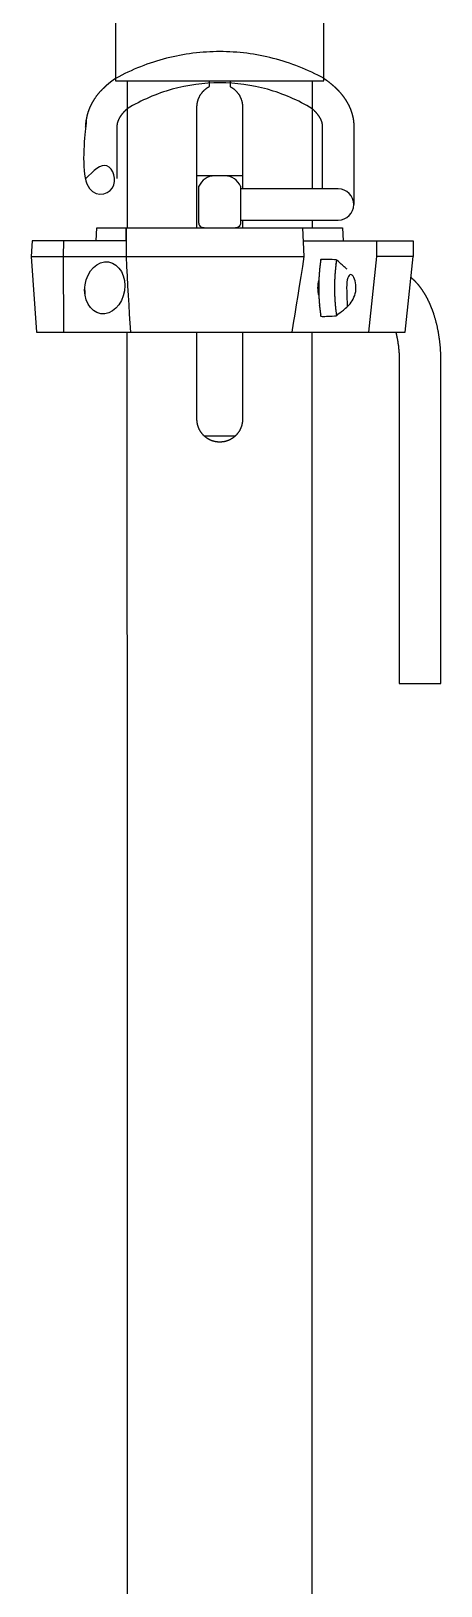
# Model space of a CAD drawing. Header units: millimetres. Extents: x 1924 to 471109, y -30014 to 109986.
# Drawn here: x 421772 to 421930, y 29978 to 30575 of the extents above; entities that cross this region are included whole.
import ezdxf

# ---------------------------------------------------------------- set-up
doc = ezdxf.new("R2010")
doc.units = ezdxf.units.MM
doc.header["$LTSCALE"] = 100
doc.linetypes.add('104', pattern=[4, 2, -2])
doc.layers.add('PERI_HIDDEN', color=30, linetype='104', plot=False)

msp = doc.modelspace()

# ---------------------------------------------------------------- linework, layer by layer
at = {"color": 0, "linetype": 'ByBlock'}
for p, q in [((421809.37, 30555.612), (421809.37, 30499.112)), ((421880.46, 30555.612), (421880.46, 30514.112)), ((421853.665, 30519.112), (421836.165, 30519.112)), ((421853.665, 30502.112), (421853.665, 30499.112)), ((421880.46, 30502.112), (421880.46, 30499.112)), ((421905.185, 30494.112), (421905.185, 30488.112)), ((421850.772, 30419.112), (421839.057, 30419.112))]:
    msp.add_line(p, q, dxfattribs=at)
msp.add_lwpolyline([(421884.915, 30555.612), (421884.915, 30582.612), (421804.915, 30582.612), (421804.915, 30555.612)], close=True, dxfattribs=at)
for points in [[(421836.165, 30499.112), (421836.165, 30545.612), (421836.166, 30545.757), (421836.17, 30545.902), (421836.176, 30546.049), (421836.185, 30546.196), (421836.197, 30546.343), (421836.21, 30546.491), (421836.227, 30546.639), (421836.246, 30546.788), (421836.268, 30546.936), (421836.292, 30547.085), (421836.319, 30547.233), (421836.348, 30547.382), (421836.38, 30547.53), (421836.414, 30547.678), (421836.451, 30547.825), (421836.491, 30547.972), (421836.533, 30548.119), (421836.578, 30548.265), (421836.625, 30548.41), (421836.675, 30548.555), (421836.727, 30548.698), (421836.782, 30548.841), (421836.84, 30548.982), (421836.9, 30549.123), (421836.963, 30549.262), (421837.028, 30549.4), (421837.096, 30549.537), (421837.166, 30549.673), (421837.238, 30549.807), (421837.312, 30549.94), (421837.388, 30550.071), (421837.467, 30550.2), (421837.548, 30550.328), (421837.63, 30550.455), (421837.715, 30550.579), (421837.801, 30550.702), (421837.889, 30550.823), (421837.979, 30550.943), (421838.07, 30551.06), (421838.163, 30551.175), (421838.257, 30551.288), (421838.353, 30551.399), (421838.451, 30551.508), (421838.549, 30551.615), (421838.649, 30551.72), (421838.751, 30551.822), (421838.854, 30551.922), (421838.959, 30552.022), (421839.067, 30552.12), (421839.177, 30552.217), (421839.289, 30552.312), (421839.403, 30552.406), (421839.519, 30552.499), (421839.637, 30552.59), (421839.757, 30552.679), (421839.879, 30552.766), (421840.003, 30552.852), (421840.128, 30552.935), (421840.255, 30553.017), (421840.384, 30553.097), (421840.514, 30553.174), (421840.646, 30553.25), (421840.78, 30553.323), (421840.915, 30553.394), (421840.915, 30555.612)], [(421848.915, 30555.612), (421848.915, 30553.394), (421849.05, 30553.323), (421849.183, 30553.25), (421849.315, 30553.174), (421849.446, 30553.097), (421849.574, 30553.017), (421849.701, 30552.935), (421849.827, 30552.852), (421849.951, 30552.766), (421850.072, 30552.679), (421850.192, 30552.59), (421850.31, 30552.499), (421850.427, 30552.406), (421850.541, 30552.312), (421850.653, 30552.217), (421850.762, 30552.12), (421850.87, 30552.022), (421850.976, 30551.922), (421851.079, 30551.822), (421851.18, 30551.72), (421851.28, 30551.615), (421851.379, 30551.508), (421851.476, 30551.399), (421851.572, 30551.288), (421851.667, 30551.175), (421851.76, 30551.06), (421851.851, 30550.943), (421851.941, 30550.823), (421852.029, 30550.702), (421852.115, 30550.579), (421852.199, 30550.455), (421852.282, 30550.328), (421852.362, 30550.2), (421852.441, 30550.071), (421852.518, 30549.94), (421852.592, 30549.807), (421852.664, 30549.673), (421852.734, 30549.537), (421852.801, 30549.4), (421852.867, 30549.262), (421852.929, 30549.123), (421852.989, 30548.982), (421853.047, 30548.841), (421853.102, 30548.698), (421853.155, 30548.555), (421853.204, 30548.41), (421853.252, 30548.265), (421853.296, 30548.119), (421853.339, 30547.972), (421853.378, 30547.825), (421853.415, 30547.678), (421853.45, 30547.53), (421853.481, 30547.382), (421853.511, 30547.233), (421853.538, 30547.085), (421853.562, 30546.936), (421853.583, 30546.788), (421853.602, 30546.639), (421853.619, 30546.491), (421853.633, 30546.343), (421853.644, 30546.196), (421853.653, 30546.049), (421853.66, 30545.902), (421853.663, 30545.757), (421853.665, 30545.612), (421853.665, 30514.112)], [(421884.994, 30556.517), (421884.994, 30556.517), (421885.072, 30556.464), (421885.151, 30556.41), (421885.229, 30556.356), (421885.307, 30556.302), (421885.385, 30556.247), (421885.462, 30556.193), (421885.54, 30556.138), (421885.617, 30556.083), (421885.694, 30556.028), (421885.771, 30555.973), (421885.847, 30555.918), (421885.923, 30555.863), (421886, 30555.807), (421886.076, 30555.752), (421886.151, 30555.696), (421886.227, 30555.64), (421886.302, 30555.584), (421886.377, 30555.528), (421886.452, 30555.472), (421886.527, 30555.415), (421886.601, 30555.359), (421886.675, 30555.302), (421886.749, 30555.245), (421886.823, 30555.188), (421886.897, 30555.131), (421886.97, 30555.073), (421887.043, 30555.016), (421887.116, 30554.958), (421887.189, 30554.901), (421887.261, 30554.843), (421887.334, 30554.785), (421887.406, 30554.726), (421887.478, 30554.668), (421887.549, 30554.61), (421887.621, 30554.551), (421887.692, 30554.492), (421887.763, 30554.433), (421887.833, 30554.374), (421887.904, 30554.315), (421887.974, 30554.256), (421888.044, 30554.196), (421888.114, 30554.137), (421888.184, 30554.077), (421888.253, 30554.017), (421888.322, 30553.957), (421888.391, 30553.896), (421888.46, 30553.836), (421888.528, 30553.776), (421888.597, 30553.715), (421888.665, 30553.654), (421888.732, 30553.593), (421888.8, 30553.532), (421888.867, 30553.471), (421888.934, 30553.409), (421889.001, 30553.347), (421889.068, 30553.286), (421889.134, 30553.224), (421889.201, 30553.162), (421889.267, 30553.1), (421889.332, 30553.037), (421889.398, 30552.975), (421889.463, 30552.912), (421889.528, 30552.849), (421889.593, 30552.786), (421889.658, 30552.723), (421889.722, 30552.66), (421889.786, 30552.596), (421889.85, 30552.533), (421889.914, 30552.469), (421889.977, 30552.405), (421890.04, 30552.341), (421890.103, 30552.277), (421890.166, 30552.212), (421890.228, 30552.148), (421890.29, 30552.083), (421890.352, 30552.018), (421890.414, 30551.953), (421890.475, 30551.888), (421890.536, 30551.823), (421890.597, 30551.757), (421890.658, 30551.692), (421890.718, 30551.626), (421890.778, 30551.56), (421890.838, 30551.494), (421890.898, 30551.428), (421890.957, 30551.362), (421891.016, 30551.295), (421891.075, 30551.228), (421891.133, 30551.162), (421891.192, 30551.095), (421891.25, 30551.027), (421891.308, 30550.96), (421891.365, 30550.893), (421891.422, 30550.825), (421891.479, 30550.757), (421891.536, 30550.689), (421891.593, 30550.621), (421891.649, 30550.553), (421891.705, 30550.485), (421891.76, 30550.416), (421891.816, 30550.348), (421891.871, 30550.279), (421891.926, 30550.21), (421891.98, 30550.141), (421892.034, 30550.071), (421892.088, 30550.002), (421892.142, 30549.932), (421892.196, 30549.863), (421892.249, 30549.793), (421892.302, 30549.723), (421892.354, 30549.652), (421892.406, 30549.582), (421892.459, 30549.511), (421892.51, 30549.441), (421892.562, 30549.37), (421892.613, 30549.299), (421892.664, 30549.228), (421892.714, 30549.156), (421892.765, 30549.085), (421892.815, 30549.013), (421892.864, 30548.941), (421892.914, 30548.87), (421892.963, 30548.797), (421893.012, 30548.725), (421893.06, 30548.653), (421893.109, 30548.58), (421893.157, 30548.508), (421893.204, 30548.435), (421893.252, 30548.362), (421893.299, 30548.288), (421893.345, 30548.215), (421893.392, 30548.142), (421893.438, 30548.068), (421893.484, 30547.994), (421893.529, 30547.92), (421893.575, 30547.846), (421893.62, 30547.772), (421893.664, 30547.697), (421893.708, 30547.623), (421893.752, 30547.548), (421893.796, 30547.473), (421893.84, 30547.398), (421893.883, 30547.323), (421893.925, 30547.248), (421893.968, 30547.172), (421894.01, 30547.096), (421894.052, 30547.02), (421894.093, 30546.944), (421894.134, 30546.868), (421894.175, 30546.792), (421894.216, 30546.716), (421894.256, 30546.639), (421894.296, 30546.562), (421894.335, 30546.485), (421894.375, 30546.408), (421894.414, 30546.331), (421894.452, 30546.253), (421894.491, 30546.176), (421894.528, 30546.098), (421894.566, 30546.02), (421894.603, 30545.942), (421894.64, 30545.864), (421894.677, 30545.786), (421894.713, 30545.707), (421894.749, 30545.628), (421894.784, 30545.55), (421894.819, 30545.471), (421894.854, 30545.392), (421894.889, 30545.312), (421894.923, 30545.233), (421894.956, 30545.153), (421894.99, 30545.074), (421895.023, 30544.994), (421895.055, 30544.914), (421895.088, 30544.834), (421895.12, 30544.753), (421895.151, 30544.673), (421895.182, 30544.592), (421895.213, 30544.512), (421895.244, 30544.431), (421895.274, 30544.35), (421895.303, 30544.269), (421895.333, 30544.188), (421895.362, 30544.106), (421895.39, 30544.025), (421895.419, 30543.943), (421895.447, 30543.862), (421895.474, 30543.78), (421895.501, 30543.698), (421895.528, 30543.616), (421895.554, 30543.534), (421895.58, 30543.452), (421895.606, 30543.369), (421895.631, 30543.287), (421895.656, 30543.204), (421895.681, 30543.122), (421895.705, 30543.039), (421895.728, 30542.956), (421895.752, 30542.873), (421895.775, 30542.79), (421895.797, 30542.707), (421895.819, 30542.623), (421895.841, 30542.54), (421895.863, 30542.457), (421895.884, 30542.373), (421895.904, 30542.289), (421895.925, 30542.206), (421895.944, 30542.122), (421895.964, 30542.038), (421895.983, 30541.954), (421896.002, 30541.87), (421896.02, 30541.786), (421896.038, 30541.701), (421896.055, 30541.617), (421896.072, 30541.533), (421896.089, 30541.448), (421896.105, 30541.364), (421896.121, 30541.279), (421896.136, 30541.194), (421896.151, 30541.109), (421896.166, 30541.025), (421896.18, 30540.94), (421896.194, 30540.855), (421896.208, 30540.77), (421896.221, 30540.685), (421896.233, 30540.6), (421896.245, 30540.514), (421896.257, 30540.429), (421896.268, 30540.344), (421896.279, 30540.258), (421896.29, 30540.173), (421896.3, 30540.088), (421896.31, 30540.002), (421896.319, 30539.916), (421896.328, 30539.831), (421896.336, 30539.745), (421896.344, 30539.66), (421896.352, 30539.574), (421896.359, 30539.488), (421896.366, 30539.402), (421896.372, 30539.316), (421896.378, 30539.231), (421896.383, 30539.145), (421896.388, 30539.059), (421896.393, 30538.973), (421896.397, 30538.887), (421896.401, 30538.801), (421896.404, 30538.715), (421896.407, 30538.629), (421896.409, 30538.542), (421896.411, 30538.456), (421896.413, 30538.37), (421896.414, 30538.284), (421896.415, 30538.198), (421896.415, 30538.112), (421896.415, 30508.112)], [(421809.37, 30544.891), (421809.299, 30544.829), (421809.23, 30544.768), (421809.161, 30544.706), (421809.093, 30544.644), (421809.025, 30544.583), (421808.958, 30544.521), (421808.892, 30544.46), (421808.827, 30544.398), (421808.762, 30544.337), (421808.698, 30544.276), (421808.635, 30544.214), (421808.572, 30544.153), (421808.51, 30544.092), (421808.449, 30544.031), (421808.388, 30543.97), (421808.328, 30543.909), (421808.269, 30543.848), (421808.21, 30543.787), (421808.153, 30543.726), (421808.096, 30543.666), (421808.039, 30543.605), (421807.984, 30543.545), (421807.929, 30543.485), (421807.874, 30543.425), (421807.821, 30543.365), (421807.768, 30543.305), (421807.716, 30543.246), (421807.664, 30543.186), (421807.614, 30543.127), (421807.563, 30543.067), (421807.514, 30543.008), (421807.465, 30542.949), (421807.417, 30542.89), (421807.37, 30542.832), (421807.323, 30542.773), (421807.277, 30542.714), (421807.232, 30542.656), (421807.187, 30542.598), (421807.143, 30542.54), (421807.099, 30542.482), (421807.057, 30542.425), (421807.014, 30542.367), (421806.973, 30542.31), (421806.932, 30542.252), (421806.892, 30542.195), (421806.852, 30542.139), (421806.813, 30542.082), (421806.775, 30542.025), (421806.737, 30541.969), (421806.7, 30541.913), (421806.663, 30541.857), (421806.628, 30541.801), (421806.592, 30541.745), (421806.558, 30541.69), (421806.524, 30541.634), (421806.49, 30541.579), (421806.457, 30541.524), (421806.425, 30541.469), (421806.393, 30541.415), (421806.362, 30541.36), (421806.331, 30541.306), (421806.302, 30541.252), (421806.272, 30541.198), (421806.243, 30541.145), (421806.215, 30541.091), (421806.187, 30541.038), (421806.16, 30540.985), (421806.134, 30540.932), (421806.108, 30540.88), (421806.082, 30540.827), (421806.057, 30540.775), (421806.033, 30540.723), (421806.009, 30540.671), (421805.986, 30540.62), (421805.963, 30540.568), (421805.941, 30540.517), (421805.919, 30540.466), (421805.898, 30540.416), (421805.878, 30540.365), (421805.858, 30540.315), (421805.838, 30540.265), (421805.819, 30540.215), (421805.8, 30540.166), (421805.782, 30540.116), (421805.765, 30540.067), (421805.748, 30540.019), (421805.731, 30539.97), (421805.715, 30539.922), (421805.7, 30539.873), (421805.684, 30539.826), (421805.67, 30539.778), (421805.656, 30539.73), (421805.642, 30539.683), (421805.628, 30539.636), (421805.615, 30539.589), (421805.603, 30539.542), (421805.591, 30539.496), (421805.579, 30539.449), (421805.568, 30539.403), (421805.557, 30539.357), (421805.547, 30539.311), (421805.537, 30539.265), (421805.528, 30539.22), (421805.518, 30539.174), (421805.51, 30539.129), (421805.501, 30539.084), (421805.493, 30539.039), (421805.486, 30538.994), (421805.479, 30538.949), (421805.472, 30538.904), (421805.466, 30538.859), (421805.46, 30538.815), (421805.454, 30538.77), (421805.449, 30538.726), (421805.444, 30538.682), (421805.44, 30538.638), (421805.436, 30538.594), (421805.432, 30538.55), (421805.426, 30538.462), (421805.421, 30538.374), (421805.417, 30538.286), (421805.415, 30538.199), (421805.415, 30538.112), (421805.415, 30518.112)], [(421884.415, 30514.112), (421884.415, 30538.112), (421884.414, 30538.199), (421884.412, 30538.287), (421884.409, 30538.375), (421884.404, 30538.463), (421884.398, 30538.551), (421884.391, 30538.64), (421884.382, 30538.73), (421884.377, 30538.774), (421884.371, 30538.819), (421884.365, 30538.864), (421884.359, 30538.909), (421884.353, 30538.954), (421884.346, 30539), (421884.338, 30539.045), (421884.331, 30539.091), (421884.322, 30539.136), (421884.314, 30539.182), (421884.305, 30539.228), (421884.295, 30539.274), (421884.286, 30539.32), (421884.275, 30539.366), (421884.265, 30539.413), (421884.254, 30539.459), (421884.242, 30539.506), (421884.23, 30539.553), (421884.218, 30539.6), (421884.205, 30539.647), (421884.191, 30539.694), (421884.178, 30539.742), (421884.163, 30539.789), (421884.149, 30539.837), (421884.133, 30539.885), (421884.118, 30539.933), (421884.102, 30539.981), (421884.085, 30540.03), (421884.068, 30540.078), (421884.05, 30540.127), (421884.032, 30540.176), (421884.014, 30540.225), (421883.995, 30540.274), (421883.975, 30540.324), (421883.955, 30540.373), (421883.934, 30540.423), (421883.913, 30540.473), (421883.892, 30540.523), (421883.869, 30540.574), (421883.847, 30540.625), (421883.824, 30540.675), (421883.8, 30540.726), (421883.776, 30540.778), (421883.751, 30540.829), (421883.725, 30540.881), (421883.699, 30540.933), (421883.673, 30540.985), (421883.646, 30541.037), (421883.618, 30541.09), (421883.59, 30541.143), (421883.561, 30541.196), (421883.532, 30541.249), (421883.502, 30541.302), (421883.472, 30541.356), (421883.441, 30541.41), (421883.409, 30541.464), (421883.377, 30541.519), (421883.344, 30541.574), (421883.311, 30541.629), (421883.276, 30541.684), (421883.242, 30541.739), (421883.207, 30541.795), (421883.171, 30541.851), (421883.134, 30541.907), (421883.097, 30541.963), (421883.059, 30542.02), (421883.02, 30542.077), (421882.981, 30542.134), (421882.942, 30542.191), (421882.901, 30542.248), (421882.86, 30542.305), (421882.818, 30542.363), (421882.776, 30542.421), (421882.733, 30542.479), (421882.689, 30542.537), (421882.645, 30542.595), (421882.6, 30542.653), (421882.554, 30542.712), (421882.508, 30542.77), (421882.461, 30542.829), (421882.413, 30542.888), (421882.365, 30542.947), (421882.316, 30543.007), (421882.266, 30543.066), (421882.216, 30543.126), (421882.165, 30543.185), (421882.113, 30543.245), (421882.061, 30543.305), (421882.008, 30543.365), (421881.954, 30543.425), (421881.9, 30543.485), (421881.845, 30543.545), (421881.789, 30543.606), (421881.733, 30543.666), (421881.676, 30543.727), (421881.618, 30543.787), (421881.559, 30543.848), (421881.5, 30543.909), (421881.44, 30543.97), (421881.38, 30544.031), (421881.319, 30544.092), (421881.257, 30544.153), (421881.194, 30544.214), (421881.131, 30544.276), (421881.067, 30544.337), (421881.002, 30544.398), (421880.937, 30544.46), (421880.871, 30544.521), (421880.804, 30544.583), (421880.737, 30544.644), (421880.669, 30544.706), (421880.6, 30544.768), (421880.53, 30544.829), (421880.46, 30544.891)], [(421808.879, 30499.112), (421808.874, 30498.114), (421808.868, 30497.115), (421808.862, 30496.115), (421808.857, 30495.114), (421808.851, 30494.112), (421772.862, 30494.112), (421772.446, 30488.112), (421877.384, 30488.112)], [(421797.403, 30494.112), (421797.665, 30499.112), (421892.015, 30499.112), (421892.277, 30494.112)], [(421808.992, 30499.112), (421808.98, 30496.922), (421808.968, 30494.728), (421808.956, 30492.528), (421808.944, 30490.322), (421808.933, 30488.112), (421809.135, 30484.299), (421809.337, 30480.542), (421809.541, 30476.838), (421809.745, 30473.188), (421809.95, 30469.591), (421810.155, 30466.046), (421810.361, 30462.553), (421810.569, 30459.112)], [(421872.724, 30459.112), (421873.278, 30462.542), (421873.84, 30466.025), (421874.41, 30469.563), (421874.988, 30473.156), (421875.574, 30476.807), (421876.168, 30480.515), (421876.772, 30484.283), (421877.384, 30488.112), (421876.861, 30499.112)], [(421785.083, 30459.112), (421784.946, 30488.112), (421785.027, 30494.112)], [(421877.099, 30494.112), (421919.185, 30494.112), (421919.185, 30488.112)], [(421772.446, 30488.112), (421774.532, 30459.112), (421916.101, 30459.112), (421919.185, 30488.112), (421905.185, 30488.112), (421902.101, 30459.112)], [(421912.524, 30459.112), (421912.564, 30458.959), (421912.603, 30458.805), (421912.642, 30458.65), (421912.68, 30458.494), (421912.718, 30458.338), (421912.755, 30458.181), (421912.792, 30458.023), (421912.828, 30457.864), (421912.864, 30457.704), (421912.899, 30457.543), (421912.934, 30457.382), (421912.968, 30457.22), (421913.001, 30457.057), (421913.034, 30456.894), (421913.098, 30456.565), (421913.159, 30456.233), (421913.219, 30455.899), (421913.276, 30455.562), (421913.33, 30455.223), (421913.382, 30454.881), (421913.431, 30454.538), (421913.478, 30454.192), (421913.522, 30453.844), (421913.564, 30453.495), (421913.603, 30453.144), (421913.64, 30452.791), (421913.673, 30452.437), (421913.705, 30452.081), (421913.733, 30451.724), (421913.759, 30451.366), (421913.782, 30451.007), (421913.803, 30450.647), (421913.821, 30450.287), (421913.836, 30449.925), (421913.848, 30449.563), (421913.858, 30449.201), (421913.865, 30448.838), (421913.869, 30448.475), (421913.87, 30448.112), (421913.87, 30324.112), (421929.87, 30324.112), (421929.87, 30448.112), (421929.87, 30448.406), (421929.868, 30448.701), (421929.864, 30448.995), (421929.86, 30449.289), (421929.854, 30449.584), (421929.846, 30449.878), (421929.837, 30450.172), (421929.827, 30450.466), (421929.816, 30450.76), (421929.803, 30451.053), (421929.789, 30451.347), (421929.773, 30451.64), (421929.756, 30451.933), (421929.738, 30452.226), (421929.718, 30452.518), (421929.697, 30452.811), (421929.675, 30453.103), (421929.651, 30453.394), (421929.626, 30453.686), (421929.6, 30453.977), (421929.572, 30454.268), (421929.543, 30454.558), (421929.512, 30454.848), (421929.481, 30455.138), (421929.447, 30455.427), (421929.413, 30455.715), (421929.377, 30456.004), (421929.34, 30456.291), (421929.301, 30456.579), (421929.261, 30456.866), (421929.22, 30457.152), (421929.177, 30457.437), (421929.134, 30457.723), (421929.088, 30458.007), (421929.042, 30458.291), (421928.994, 30458.574), (421928.944, 30458.857), (421928.894, 30459.139), (421928.842, 30459.421), (421928.788, 30459.701), (421928.733, 30459.981), (421928.677, 30460.261), (421928.62, 30460.539), (421928.561, 30460.817), (421928.501, 30461.094), (421928.44, 30461.371), (421928.377, 30461.646), (421928.313, 30461.921), (421928.247, 30462.195), (421928.18, 30462.469), (421928.112, 30462.741), (421928.042, 30463.012), (421927.971, 30463.283), (421927.899, 30463.553), (421927.825, 30463.822), (421927.75, 30464.09), (421927.674, 30464.357), (421927.596, 30464.623), (421927.517, 30464.888), (421927.436, 30465.152), (421927.354, 30465.416), (421927.271, 30465.678), (421927.186, 30465.939), (421927.1, 30466.199), (421927.056, 30466.329), (421927.013, 30466.458), (421926.968, 30466.588), (421926.924, 30466.717), (421926.879, 30466.845), (421926.833, 30466.974), (421926.788, 30467.102), (421926.742, 30467.23), (421926.696, 30467.357), (421926.649, 30467.485), (421926.602, 30467.612), (421926.554, 30467.738), (421926.507, 30467.865), (421926.459, 30467.991), (421926.41, 30468.117), (421926.362, 30468.243), (421926.313, 30468.368), (421926.263, 30468.493), (421926.213, 30468.618), (421926.163, 30468.743), (421926.113, 30468.867), (421926.062, 30468.991), (421926.011, 30469.114), (421925.959, 30469.238), (421925.907, 30469.361), (421925.855, 30469.484), (421925.802, 30469.606), (421925.749, 30469.728), (421925.696, 30469.85), (421925.642, 30469.972), (421925.588, 30470.093), (421925.533, 30470.214), (421925.479, 30470.335), (421925.423, 30470.455), (421925.368, 30470.575), (421925.312, 30470.695), (421925.255, 30470.814), (421925.199, 30470.933), (421925.142, 30471.052), (421925.084, 30471.17), (421925.026, 30471.289), (421924.968, 30471.406), (421924.909, 30471.524), (421924.85, 30471.641), (421924.791, 30471.758), (421924.731, 30471.874), (421924.671, 30471.991), (421924.61, 30472.107), (421924.549, 30472.222), (421924.488, 30472.337), (421924.426, 30472.452), (421924.364, 30472.567), (421924.302, 30472.681), (421924.239, 30472.795), (421924.175, 30472.908), (421924.112, 30473.021), (421924.047, 30473.134), (421923.983, 30473.247), (421923.918, 30473.359), (421923.853, 30473.471), (421923.787, 30473.582), (421923.721, 30473.693), (421923.654, 30473.804), (421923.587, 30473.914), (421923.52, 30474.024), (421923.452, 30474.134), (421923.384, 30474.243), (421923.315, 30474.352), (421923.246, 30474.461), (421923.176, 30474.569), (421923.106, 30474.677), (421923.036, 30474.784), (421922.965, 30474.892), (421922.894, 30474.998), (421922.823, 30475.105), (421922.75, 30475.211), (421922.678, 30475.316), (421922.605, 30475.422), (421922.532, 30475.526), (421922.458, 30475.631), (421922.384, 30475.735), (421922.309, 30475.839), (421922.234, 30475.942), (421922.158, 30476.045), (421922.082, 30476.148), (421922.006, 30476.25), (421921.929, 30476.352), (421921.851, 30476.453), (421921.774, 30476.554), (421921.695, 30476.655), (421921.616, 30476.755), (421921.537, 30476.855), (421921.457, 30476.954), (421921.377, 30477.053), (421921.296, 30477.152), (421921.215, 30477.25), (421921.133, 30477.347), (421921.051, 30477.445), (421920.968, 30477.541), (421920.885, 30477.638), (421920.801, 30477.733), (421920.717, 30477.829), (421920.632, 30477.924), (421920.546, 30478.018), (421920.461, 30478.112), (421920.374, 30478.206), (421920.287, 30478.299), (421920.2, 30478.391), (421920.112, 30478.483), (421920.024, 30478.575), (421919.935, 30478.666), (421919.845, 30478.757), (421919.755, 30478.847), (421919.664, 30478.937), (421919.573, 30479.026), (421919.481, 30479.114), (421919.389, 30479.202), (421919.296, 30479.29), (421919.203, 30479.377), (421919.109, 30479.464), (421919.014, 30479.55), (421918.919, 30479.635), (421918.824, 30479.72), (421918.727, 30479.805), (421918.631, 30479.888), (421918.533, 30479.972), (421918.435, 30480.055), (421918.337, 30480.137)], [(421809.415, 28641.112), (421809.415, 30335.362), (421809.37, 30350.362), (421809.37, 30459.112)], [(421853.665, 30459.112), (421853.665, 30425.612), (421853.664, 30425.508), (421853.662, 30425.404), (421853.659, 30425.3), (421853.654, 30425.195), (421853.649, 30425.09), (421853.641, 30424.985), (421853.633, 30424.879), (421853.623, 30424.773), (421853.612, 30424.668), (421853.6, 30424.562), (421853.586, 30424.455), (421853.571, 30424.349), (421853.555, 30424.243), (421853.537, 30424.137), (421853.518, 30424.031), (421853.498, 30423.924), (421853.477, 30423.818), (421853.454, 30423.712), (421853.43, 30423.607), (421853.404, 30423.501), (421853.377, 30423.395), (421853.349, 30423.29), (421853.32, 30423.185), (421853.289, 30423.08), (421853.257, 30422.976), (421853.224, 30422.872), (421853.189, 30422.768), (421853.153, 30422.665), (421853.116, 30422.562), (421853.077, 30422.46), (421853.037, 30422.358), (421852.996, 30422.257), (421852.954, 30422.156), (421852.91, 30422.056), (421852.865, 30421.957), (421852.818, 30421.858), (421852.771, 30421.76), (421852.722, 30421.662), (421852.672, 30421.565), (421852.621, 30421.469), (421852.568, 30421.374), (421852.515, 30421.279), (421852.46, 30421.185), (421852.405, 30421.092), (421852.348, 30420.999), (421852.29, 30420.908), (421852.232, 30420.817), (421852.172, 30420.727), (421852.111, 30420.638), (421852.05, 30420.55), (421851.987, 30420.463), (421851.924, 30420.377), (421851.86, 30420.292), (421851.795, 30420.208), (421851.729, 30420.125), (421851.662, 30420.043), (421851.594, 30419.961), (421851.526, 30419.881), (421851.457, 30419.802), (421851.388, 30419.725), (421851.317, 30419.648), (421851.246, 30419.572), (421851.175, 30419.498), (421851.102, 30419.425), (421851.029, 30419.352), (421850.955, 30419.281), (421850.879, 30419.21), (421850.802, 30419.139), (421850.725, 30419.07), (421850.646, 30419.001), (421850.566, 30418.932), (421850.485, 30418.865), (421850.402, 30418.798), (421850.319, 30418.732), (421850.235, 30418.667), (421850.15, 30418.603), (421850.064, 30418.54), (421849.977, 30418.477), (421849.889, 30418.416), (421849.8, 30418.355), (421849.71, 30418.295), (421849.619, 30418.237), (421849.528, 30418.179), (421849.435, 30418.122), (421849.342, 30418.067), (421849.248, 30418.012), (421849.153, 30417.958), (421849.058, 30417.906), (421848.962, 30417.855), (421848.865, 30417.805), (421848.767, 30417.756), (421848.669, 30417.708), (421848.57, 30417.662), (421848.471, 30417.617), (421848.37, 30417.573), (421848.27, 30417.53), (421848.168, 30417.489), (421848.067, 30417.449), (421847.964, 30417.411), (421847.862, 30417.373), (421847.758, 30417.337), (421847.655, 30417.303), (421847.551, 30417.269), (421847.446, 30417.237), (421847.341, 30417.206), (421847.236, 30417.177), (421847.131, 30417.149), (421847.026, 30417.122), (421846.92, 30417.097), (421846.814, 30417.073), (421846.708, 30417.05), (421846.602, 30417.028), (421846.496, 30417.008), (421846.39, 30416.989), (421846.283, 30416.972), (421846.177, 30416.955), (421846.071, 30416.94), (421845.965, 30416.927), (421845.859, 30416.914), (421845.753, 30416.903), (421845.647, 30416.893), (421845.542, 30416.885), (421845.437, 30416.878), (421845.332, 30416.872), (421845.227, 30416.867), (421845.122, 30416.864), (421845.018, 30416.862), (421844.915, 30416.862), (421844.811, 30416.862), (421844.707, 30416.864), (421844.603, 30416.867), (421844.498, 30416.872), (421844.393, 30416.878), (421844.288, 30416.885), (421844.182, 30416.893), (421844.076, 30416.903), (421843.971, 30416.914), (421843.865, 30416.927), (421843.758, 30416.94), (421843.652, 30416.955), (421843.546, 30416.972), (421843.44, 30416.989), (421843.334, 30417.008), (421843.227, 30417.028), (421843.121, 30417.05), (421843.015, 30417.073), (421842.909, 30417.097), (421842.804, 30417.122), (421842.698, 30417.149), (421842.593, 30417.177), (421842.488, 30417.206), (421842.383, 30417.237), (421842.279, 30417.269), (421842.175, 30417.303), (421842.071, 30417.337), (421841.968, 30417.373), (421841.865, 30417.411), (421841.763, 30417.449), (421841.661, 30417.489), (421841.56, 30417.53), (421841.459, 30417.573), (421841.359, 30417.617), (421841.259, 30417.662), (421841.161, 30417.708), (421841.062, 30417.756), (421840.965, 30417.805), (421840.868, 30417.855), (421840.772, 30417.906), (421840.676, 30417.958), (421840.581, 30418.012), (421840.487, 30418.067), (421840.394, 30418.122), (421840.302, 30418.179), (421840.21, 30418.237), (421840.12, 30418.295), (421840.03, 30418.355), (421839.941, 30418.416), (421839.853, 30418.477), (421839.766, 30418.54), (421839.68, 30418.603), (421839.595, 30418.667), (421839.51, 30418.732), (421839.427, 30418.798), (421839.345, 30418.865), (421839.264, 30418.932), (421839.184, 30419.001), (421839.105, 30419.07), (421839.027, 30419.139), (421838.95, 30419.21), (421838.875, 30419.281), (421838.8, 30419.352), (421838.727, 30419.425), (421838.655, 30419.498), (421838.583, 30419.572), (421838.512, 30419.648), (421838.442, 30419.725), (421838.372, 30419.802), (421838.303, 30419.881), (421838.235, 30419.961), (421838.168, 30420.043), (421838.101, 30420.125), (421838.035, 30420.208), (421837.97, 30420.292), (421837.906, 30420.377), (421837.842, 30420.463), (421837.78, 30420.55), (421837.718, 30420.638), (421837.658, 30420.727), (421837.598, 30420.817), (421837.539, 30420.908), (421837.482, 30420.999), (421837.425, 30421.092), (421837.369, 30421.185), (421837.315, 30421.279), (421837.261, 30421.374), (421837.209, 30421.469), (421837.158, 30421.565), (421837.108, 30421.662), (421837.059, 30421.76), (421837.011, 30421.858), (421836.965, 30421.957), (421836.92, 30422.056), (421836.876, 30422.156), (421836.833, 30422.257), (421836.792, 30422.358), (421836.752, 30422.46), (421836.714, 30422.562), (421836.676, 30422.665), (421836.64, 30422.768), (421836.606, 30422.872), (421836.572, 30422.976), (421836.54, 30423.08), (421836.51, 30423.185), (421836.48, 30423.29), (421836.452, 30423.395), (421836.425, 30423.501), (421836.4, 30423.607), (421836.376, 30423.712), (421836.353, 30423.818), (421836.331, 30423.924), (421836.311, 30424.031), (421836.292, 30424.137), (421836.275, 30424.243), (421836.258, 30424.349), (421836.243, 30424.455), (421836.23, 30424.562), (421836.217, 30424.668), (421836.206, 30424.773), (421836.197, 30424.879), (421836.188, 30424.985), (421836.181, 30425.09), (421836.175, 30425.195), (421836.171, 30425.3), (421836.167, 30425.404), (421836.165, 30425.508), (421836.165, 30425.612), (421836.165, 30459.112)], [(421880.415, 28641.112), (421880.415, 30335.362), (421880.46, 30350.362), (421880.46, 30459.112)]]:
    msp.add_lwpolyline(points, dxfattribs=at)
for points in [[(421838.915, 30499.112, -0.4142136), (421836.915, 30501.112), (421836.915, 30515.112)], [(421852.915, 30515.112), (421852.915, 30501.112, -0.4142136), (421850.915, 30499.112)], [(421852.915, 30502.112), (421890.415, 30502.112, 1), (421890.415, 30514.112), (421852.915, 30514.112)]]:
    msp.add_lwpolyline(points, format="xyb", dxfattribs=at)
for centre, start, end in [((421842.915, 30512.612), 90, 157.380135), ((421846.915, 30512.612), 22.619865, 90)]:
    msp.add_arc(centre, 6.5, start, end, dxfattribs=at)
msp.add_ellipse((421800.725, 30476.112), major_axis=(-1.499, -9.935), ratio=0.7616466, dxfattribs=at)
for centre, major_axis, ratio, start_param, end_param in [((421889.876, 30476.112), (0, 8.5), 0.8660254, 1.2134435, 1.9281492), ((421787.9, 30476.112), (1.456, -9.972), 0.5097485, 1.2115988, 1.5187321)]:
    msp.add_ellipse(centre, major_axis=major_axis, ratio=ratio, start_param=start_param, end_param=end_param, dxfattribs=at)
for points, weights, knots in [([(421804.915, 30556.558), (421804.875, 30556.538), (421804.836, 30556.517), (421804.797, 30556.491), (421804.757, 30556.464), (421804.718, 30556.437), (421804.679, 30556.41), (421804.64, 30556.383), (421804.601, 30556.356), (421804.562, 30556.329), (421804.523, 30556.302), (421804.484, 30556.274), (421804.445, 30556.247), (421804.406, 30556.22), (421804.367, 30556.193), (421804.329, 30556.165), (421804.29, 30556.138), (421804.251, 30556.111), (421804.213, 30556.083), (421804.174, 30556.056), (421804.136, 30556.028), (421804.097, 30556.001), (421804.059, 30555.973), (421804.021, 30555.946), (421803.982, 30555.918), (421803.944, 30555.891), (421803.906, 30555.863), (421803.868, 30555.835), (421803.83, 30555.807), (421803.792, 30555.78), (421803.754, 30555.752), (421803.716, 30555.724), (421803.678, 30555.696), (421803.641, 30555.668), (421803.603, 30555.64), (421803.565, 30555.612), (421803.527, 30555.584), (421803.49, 30555.556), (421803.452, 30555.528), (421803.415, 30555.5), (421803.378, 30555.472), (421803.34, 30555.443), (421803.303, 30555.415), (421803.266, 30555.387), (421803.228, 30555.359), (421803.191, 30555.33), (421803.154, 30555.302), (421803.117, 30555.273), (421803.08, 30555.245), (421803.043, 30555.216), (421803.006, 30555.188), (421802.969, 30555.159), (421802.933, 30555.131), (421802.896, 30555.102), (421802.859, 30555.073), (421802.823, 30555.045), (421802.786, 30555.016), (421802.749, 30554.987), (421802.713, 30554.958), (421802.677, 30554.929), (421802.64, 30554.9), (421802.604, 30554.871), (421802.568, 30554.842), (421802.531, 30554.813), (421802.495, 30554.784), (421802.459, 30554.755), (421802.423, 30554.726), (421802.387, 30554.697), (421802.351, 30554.668), (421802.315, 30554.638), (421802.279, 30554.609), (421802.244, 30554.58), (421802.208, 30554.551), (421802.172, 30554.521), (421802.137, 30554.492), (421802.101, 30554.462), (421802.065, 30554.433), (421802.03, 30554.403), (421801.995, 30554.374), (421801.959, 30554.344), (421801.924, 30554.314), (421801.889, 30554.285), (421801.854, 30554.255), (421801.818, 30554.225), (421801.783, 30554.195), (421801.748, 30554.166), (421801.713, 30554.136), (421801.679, 30554.106), (421801.644, 30554.076), (421801.609, 30554.046), (421801.574, 30554.016), (421801.54, 30553.986), (421801.505, 30553.956), (421801.47, 30553.925), (421801.436, 30553.895), (421801.401, 30553.865), (421801.367, 30553.835), (421801.333, 30553.805), (421801.298, 30553.774), (421801.264, 30553.744), (421801.23, 30553.714), (421801.196, 30553.683), (421801.162, 30553.653), (421801.128, 30553.622), (421801.094, 30553.592), (421801.06, 30553.561), (421801.026, 30553.53), (421800.992, 30553.5), (421800.959, 30553.469), (421800.925, 30553.438), (421800.892, 30553.408), (421800.858, 30553.377), (421800.825, 30553.346), (421800.791, 30553.315), (421800.758, 30553.284), (421800.725, 30553.253), (421800.691, 30553.222), (421800.658, 30553.191), (421800.625, 30553.16), (421800.592, 30553.129), (421800.559, 30553.098), (421800.526, 30553.067), (421800.493, 30553.035), (421800.46, 30553.004), (421800.428, 30552.973), (421800.395, 30552.941), (421800.362, 30552.91), (421800.33, 30552.879), (421800.297, 30552.847), (421800.265, 30552.816), (421800.232, 30552.784), (421800.2, 30552.753), (421800.168, 30552.721), (421800.136, 30552.689), (421800.103, 30552.658), (421800.071, 30552.626), (421800.039, 30552.594), (421800.007, 30552.563), (421799.975, 30552.531), (421799.944, 30552.499), (421799.912, 30552.467), (421799.88, 30552.435), (421799.848, 30552.403), (421799.817, 30552.371), (421799.785, 30552.339), (421799.754, 30552.307), (421799.722, 30552.275), (421799.691, 30552.243), (421799.66, 30552.21), (421799.629, 30552.178), (421799.597, 30552.146), (421799.566, 30552.114), (421799.535, 30552.081), (421799.504, 30552.049), (421799.473, 30552.016), (421799.443, 30551.984), (421799.412, 30551.951), (421799.381, 30551.919), (421799.35, 30551.886), (421799.32, 30551.854), (421799.289, 30551.821), (421799.259, 30551.788), (421799.228, 30551.756), (421799.198, 30551.723), (421799.168, 30551.69), (421799.138, 30551.657), (421799.107, 30551.624), (421799.077, 30551.591), (421799.047, 30551.558), (421799.017, 30551.525), (421798.988, 30551.492), (421798.958, 30551.459), (421798.928, 30551.426), (421798.898, 30551.393), (421798.869, 30551.36), (421798.839, 30551.327), (421798.81, 30551.293), (421798.78, 30551.26), (421798.751, 30551.227), (421798.722, 30551.193), (421798.692, 30551.16), (421798.663, 30551.126), (421798.634, 30551.093), (421798.605, 30551.059), (421798.576, 30551.026), (421798.547, 30550.992), (421798.518, 30550.959), (421798.49, 30550.925), (421798.461, 30550.891), (421798.432, 30550.857), (421798.404, 30550.824), (421798.375, 30550.79), (421798.347, 30550.756), (421798.318, 30550.722), (421798.29, 30550.688), (421798.262, 30550.654), (421798.234, 30550.62), (421798.206, 30550.586), (421798.178, 30550.552), (421798.15, 30550.518), (421798.122, 30550.483), (421798.094, 30550.449), (421798.066, 30550.415), (421798.039, 30550.381), (421798.011, 30550.346), (421797.983, 30550.312), (421797.956, 30550.278), (421797.928, 30550.243), (421797.901, 30550.209), (421797.874, 30550.174), (421797.847, 30550.14), (421797.82, 30550.105), (421797.792, 30550.07), (421797.765, 30550.036), (421797.739, 30550.001), (421797.712, 30549.966), (421797.685, 30549.931), (421797.658, 30549.896), (421797.632, 30549.862), (421797.605, 30549.827), (421797.578, 30549.792), (421797.552, 30549.757), (421797.526, 30549.722), (421797.499, 30549.687), (421797.473, 30549.651), (421797.447, 30549.616), (421797.421, 30549.581), (421797.395, 30549.546), (421797.369, 30549.511), (421797.343, 30549.475), (421797.317, 30549.44), (421797.292, 30549.405), (421797.266, 30549.369), (421797.24, 30549.334), (421797.215, 30549.298), (421797.189, 30549.263), (421797.164, 30549.227), (421797.139, 30549.191), (421797.114, 30549.156), (421797.088, 30549.12), (421797.063, 30549.084), (421797.038, 30549.049), (421797.013, 30549.013), (421796.989, 30548.977), (421796.964, 30548.941), (421796.939, 30548.905), (421796.914, 30548.869), (421796.89, 30548.833), (421796.865, 30548.797), (421796.841, 30548.761), (421796.817, 30548.725), (421796.792, 30548.689), (421796.768, 30548.652), (421796.744, 30548.616), (421796.72, 30548.58), (421796.696, 30548.544), (421796.672, 30548.507), (421796.648, 30548.471), (421796.624, 30548.434), (421796.601, 30548.398), (421796.577, 30548.361), (421796.554, 30548.325), (421796.53, 30548.288), (421796.507, 30548.252), (421796.483, 30548.215), (421796.46, 30548.178), (421796.437, 30548.141), (421796.414, 30548.105), (421796.391, 30548.068), (421796.368, 30548.031), (421796.345, 30547.994), (421796.322, 30547.957), (421796.3, 30547.92), (421796.277, 30547.883), (421796.254, 30547.846), (421796.232, 30547.809), (421796.21, 30547.772), (421796.187, 30547.735), (421796.165, 30547.697), (421796.143, 30547.66), (421796.121, 30547.623), (421796.099, 30547.585), (421796.077, 30547.548), (421796.055, 30547.511), (421796.033, 30547.473), (421796.011, 30547.436), (421795.99, 30547.398), (421795.968, 30547.361), (421795.947, 30547.323), (421795.925, 30547.285), (421795.904, 30547.248), (421795.883, 30547.21), (421795.862, 30547.172), (421795.841, 30547.134), (421795.82, 30547.096), (421795.799, 30547.058), (421795.778, 30547.021), (421795.757, 30546.983), (421795.736, 30546.945), (421795.716, 30546.906), (421795.695, 30546.868), (421795.675, 30546.83), (421795.654, 30546.792), (421795.634, 30546.754), (421795.614, 30546.716), (421795.594, 30546.677), (421795.574, 30546.639), (421795.554, 30546.601), (421795.534, 30546.562), (421795.514, 30546.524), (421795.494, 30546.485), (421795.474, 30546.447), (421795.455, 30546.408), (421795.435, 30546.37), (421795.416, 30546.331), (421795.397, 30546.292), (421795.377, 30546.253), (421795.358, 30546.215), (421795.339, 30546.176), (421795.32, 30546.137), (421795.301, 30546.098), (421795.282, 30546.059), (421795.264, 30546.02), (421795.245, 30545.981), (421795.226, 30545.942), (421795.208, 30545.903), (421795.189, 30545.864), (421795.171, 30545.825), (421795.153, 30545.785), (421795.135, 30545.746), (421795.117, 30545.707), (421795.099, 30545.668), (421795.081, 30545.628), (421795.063, 30545.589), (421795.045, 30545.549), (421795.028, 30545.51), (421795.01, 30545.47), (421794.993, 30545.431), (421794.976, 30545.391), (421794.958, 30545.352), (421794.941, 30545.312), (421794.924, 30545.272), (421794.907, 30545.232), (421794.89, 30545.193), (421794.873, 30545.153), (421794.857, 30545.113), (421794.84, 30545.073), (421794.824, 30545.033), (421794.807, 30544.993), (421794.791, 30544.953), (421794.774, 30544.913), (421794.758, 30544.873), (421794.742, 30544.833), (421794.726, 30544.793), (421794.71, 30544.753), (421794.694, 30544.713), (421794.679, 30544.672), (421794.663, 30544.632), (421794.647, 30544.592), (421794.632, 30544.552), (421794.617, 30544.511), (421794.601, 30544.471), (421794.586, 30544.43), (421794.571, 30544.39), (421794.556, 30544.35), (421794.541, 30544.309), (421794.526, 30544.268), (421794.512, 30544.228), (421794.497, 30544.187), (421794.482, 30544.147), (421794.468, 30544.106), (421794.454, 30544.065), (421794.439, 30544.025), (421794.425, 30543.984), (421794.411, 30543.943), (421794.397, 30543.902), (421794.383, 30543.861), (421794.369, 30543.82), (421794.356, 30543.779), (421794.342, 30543.739), (421794.329, 30543.698), (421794.315, 30543.657), (421794.302, 30543.616), (421794.289, 30543.574), (421794.275, 30543.533), (421794.262, 30543.492), (421794.249, 30543.451), (421794.237, 30543.41), (421794.224, 30543.369), (421794.211, 30543.328), (421794.199, 30543.286), (421794.186, 30543.245), (421794.174, 30543.204), (421794.161, 30543.162), (421794.149, 30543.121), (421794.137, 30543.08), (421794.125, 30543.038), (421794.113, 30542.997), (421794.101, 30542.955), (421794.09, 30542.914), (421794.078, 30542.872), (421794.066, 30542.831), (421794.055, 30542.789), (421794.044, 30542.748), (421794.032, 30542.706), (421794.021, 30542.665), (421794.01, 30542.623), (421793.999, 30542.581), (421793.988, 30542.54), (421793.978, 30542.498), (421793.967, 30542.456), (421793.957, 30542.414), (421793.946, 30542.373), (421793.936, 30542.331), (421793.925, 30542.289), (421793.915, 30542.247), (421793.905, 30542.205), (421793.895, 30542.163), (421793.885, 30542.121), (421793.876, 30542.079), (421793.866, 30542.037), (421793.856, 30541.995), (421793.847, 30541.953), (421793.837, 30541.911), (421793.828, 30541.869), (421793.819, 30541.827), (421793.81, 30541.785), (421793.801, 30541.743), (421793.792, 30541.701), (421793.783, 30541.659), (421793.775, 30541.617), (421793.766, 30541.574), (421793.757, 30541.532), (421793.749, 30541.49), (421793.741, 30541.448), (421793.733, 30541.406), (421793.725, 30541.363), (421793.717, 30541.321), (421793.709, 30541.279), (421793.701, 30541.236), (421793.693, 30541.194), (421793.686, 30541.152), (421793.678, 30541.109), (421793.671, 30541.067), (421793.664, 30541.024), (421793.656, 30540.982), (421793.649, 30540.94), (421793.642, 30540.897), (421793.635, 30540.855), (421793.629, 30540.812), (421793.622, 30540.77), (421793.616, 30540.727), (421793.609, 30540.684), (421793.603, 30540.642), (421793.596, 30540.599), (421793.59, 30540.557), (421793.584, 30540.514), (421793.578, 30540.472), (421793.573, 30540.429), (421793.567, 30540.386), (421793.561, 30540.344), (421793.556, 30540.301), (421793.55, 30540.258), (421793.545, 30540.216), (421793.54, 30540.173), (421793.535, 30540.13), (421793.53, 30540.087), (421793.525, 30540.045), (421793.52, 30540.002), (421793.515, 30539.959), (421793.511, 30539.916), (421793.506, 30539.874), (421793.502, 30539.831), (421793.498, 30539.788), (421793.493, 30539.745), (421793.489, 30539.702), (421793.485, 30539.659), (421793.482, 30539.617), (421793.478, 30539.574), (421793.474, 30539.531), (421793.471, 30539.488), (421793.467, 30539.445), (421793.464, 30539.402), (421793.461, 30539.359), (421793.458, 30539.316), (421793.455, 30539.273), (421793.452, 30539.23), (421793.449, 30539.188), (421793.446, 30539.145), (421793.444, 30539.102), (421793.441, 30539.059), (421793.439, 30539.016), (421793.437, 30538.973), (421793.435, 30538.93), (421793.433, 30538.887), (421793.431, 30538.844), (421793.429, 30538.801), (421793.427, 30538.758), (421793.426, 30538.715), (421793.424, 30538.672), (421793.423, 30538.628), (421793.421, 30538.585), (421793.42, 30538.542), (421793.419, 30538.499), (421793.418, 30538.456), (421793.418, 30538.413), (421793.417, 30538.37), (421793.416, 30538.327), (421793.416, 30538.284), (421793.415, 30538.241), (421793.415, 30538.198), (421793.415, 30538.155), (421793.415, 30538.112), (421793.415, 30528.112), (421793.415, 30518.112), (421793.415, 30512.915), (421799.415, 30512.915), (421805.415, 30512.915), (421805.415, 30518.112), (421805.415, 30523.308), (421799.415, 30523.308), (421793.415, 30523.308), (421793.415, 30518.112)], [1, 1, 1, 1, 1, 1, 1, 1, 1, 1, 1, 1, 1, 1, 1, 1, 1, 1, 1, 1, 1, 1, 1, 1, 1, 1, 1, 1, 1, 1, 1, 1, 1, 1, 1, 1, 1, 1, 1, 1, 1, 1, 1, 1, 1, 1, 1, 1, 1, 1, 1, 1, 1, 1, 1, 1, 1, 1, 1, 1, 1, 1, 1, 1, 1, 1, 1, 1, 1, 1, 1, 1, 1, 1, 1, 1, 1, 1, 1, 1, 1, 1, 1, 1, 1, 1, 1, 1, 1, 1, 1, 1, 1, 1, 1, 1, 1, 1, 1, 1, 1, 1, 1, 1, 1, 1, 1, 1, 1, 1, 1, 1, 1, 1, 1, 1, 1, 1, 1, 1, 1, 1, 1, 1, 1, 1, 1, 1, 1, 1, 1, 1, 1, 1, 1, 1, 1, 1, 1, 1, 1, 1, 1, 1, 1, 1, 1, 1, 1, 1, 1, 1, 1, 1, 1, 1, 1, 1, 1, 1, 1, 1, 1, 1, 1, 1, 1, 1, 1, 1, 1, 1, 1, 1, 1, 1, 1, 1, 1, 1, 1, 1, 1, 1, 1, 1, 1, 1, 1, 1, 1, 1, 1, 1, 1, 1, 1, 1, 1, 1, 1, 1, 1, 1, 1, 1, 1, 1, 1, 1, 1, 1, 1, 1, 1, 1, 1, 1, 1, 1, 1, 1, 1, 1, 1, 1, 1, 1, 1, 1, 1, 1, 1, 1, 1, 1, 1, 1, 1, 1, 1, 1, 1, 1, 1, 1, 1, 1, 1, 1, 1, 1, 1, 1, 1, 1, 1, 1, 1, 1, 1, 1, 1, 1, 1, 1, 1, 1, 1, 1, 1, 1, 1, 1, 1, 1, 1, 1, 1, 1, 1, 1, 1, 1, 1, 1, 1, 1, 1, 1, 1, 1, 1, 1, 1, 1, 1, 1, 1, 1, 1, 1, 1, 1, 1, 1, 1, 1, 1, 1, 1, 1, 1, 1, 1, 1, 1, 1, 1, 1, 1, 1, 1, 1, 1, 1, 1, 1, 1, 1, 1, 1, 1, 1, 1, 1, 1, 1, 1, 1, 1, 1, 1, 1, 1, 1, 1, 1, 1, 1, 1, 1, 1, 1, 1, 1, 1, 1, 1, 1, 1, 1, 1, 1, 1, 1, 1, 1, 1, 1, 1, 1, 1, 1, 1, 1, 1, 1, 1, 1, 1, 1, 1, 1, 1, 1, 1, 1, 1, 1, 1, 1, 1, 1, 1, 1, 1, 1, 1, 1, 1, 1, 1, 1, 1, 1, 1, 1, 1, 1, 1, 1, 1, 1, 1, 1, 1, 1, 1, 1, 1, 1, 1, 1, 1, 1, 1, 1, 1, 1, 1, 1, 1, 1, 1, 1, 1, 1, 1, 1, 1, 1, 1, 1, 1, 1, 1, 1, 1, 1, 1, 1, 1, 1, 1, 1, 1, 1, 1, 1, 1, 1, 1, 1, 1, 1, 1, 1, 1, 1, 1, 1, 1, 1, 1, 1, 1, 1, 1, 1, 1, 1, 1, 1, 1, 1, 1, 1, 1, 1, 1, 1, 1, 1, 1, 1, 1, 1, 1, 1, 1, 1, 1, 1, 1, 1, 1, 1, 1, 1, 1, 1, 1, 1, 1, 0.707106781187, 1, 0.707106781187, 1, 0.707106781187, 1, 0.707106781187, 1], [0, 0, 0, 1, 1, 2, 2, 3, 3, 4, 4, 5, 5, 6, 6, 7, 7, 8, 8, 9, 9, 10, 10, 11, 11, 12, 12, 13, 13, 14, 14, 15, 15, 16, 16, 17, 17, 18, 18, 19, 19, 20, 20, 21, 21, 22, 22, 23, 23, 24, 24, 25, 25, 26, 26, 27, 27, 28, 28, 29, 29, 30, 30, 31, 31, 32, 32, 33, 33, 34, 34, 35, 35, 36, 36, 37, 37, 38, 38, 39, 39, 40, 40, 41, 41, 42, 42, 43, 43, 44, 44, 45, 45, 46, 46, 47, 47, 48, 48, 49, 49, 50, 50, 51, 51, 52, 52, 53, 53, 54, 54, 55, 55, 56, 56, 57, 57, 58, 58, 59, 59, 60, 60, 61, 61, 62, 62, 63, 63, 64, 64, 65, 65, 66, 66, 67, 67, 68, 68, 69, 69, 70, 70, 71, 71, 72, 72, 73, 73, 74, 74, 75, 75, 76, 76, 77, 77, 78, 78, 79, 79, 80, 80, 81, 81, 82, 82, 83, 83, 84, 84, 85, 85, 86, 86, 87, 87, 88, 88, 89, 89, 90, 90, 91, 91, 92, 92, 93, 93, 94, 94, 95, 95, 96, 96, 97, 97, 98, 98, 99, 99, 100, 100, 101, 101, 102, 102, 103, 103, 104, 104, 105, 105, 106, 106, 107, 107, 108, 108, 109, 109, 110, 110, 111, 111, 112, 112, 113, 113, 114, 114, 115, 115, 116, 116, 117, 117, 118, 118, 119, 119, 120, 120, 121, 121, 122, 122, 123, 123, 124, 124, 125, 125, 126, 126, 127, 127, 128, 128, 129, 129, 130, 130, 131, 131, 132, 132, 133, 133, 134, 134, 135, 135, 136, 136, 137, 137, 138, 138, 139, 139, 140, 140, 141, 141, 142, 142, 143, 143, 144, 144, 145, 145, 146, 146, 147, 147, 148, 148, 149, 149, 150, 150, 151, 151, 152, 152, 153, 153, 154, 154, 155, 155, 156, 156, 157, 157, 158, 158, 159, 159, 160, 160, 161, 161, 162, 162, 163, 163, 164, 164, 165, 165, 166, 166, 167, 167, 168, 168, 169, 169, 170, 170, 171, 171, 172, 172, 173, 173, 174, 174, 175, 175, 176, 176, 177, 177, 178, 178, 179, 179, 180, 180, 181, 181, 182, 182, 183, 183, 184, 184, 185, 185, 186, 186, 187, 187, 188, 188, 189, 189, 190, 190, 191, 191, 192, 192, 193, 193, 194, 194, 195, 195, 196, 196, 197, 197, 198, 198, 199, 199, 200, 200, 201, 201, 202, 202, 203, 203, 204, 204, 205, 205, 206, 206, 207, 207, 208, 208, 209, 209, 210, 210, 211, 211, 212, 212, 213, 213, 214, 214, 215, 215, 216, 216, 217, 217, 218, 218, 219, 219, 220, 220, 221, 221, 222, 222, 223, 223, 224, 224, 225, 225, 226, 226, 227, 227, 228, 228, 229, 229, 230, 230, 231, 231, 232, 232, 233, 233, 234, 234, 235, 235, 236, 236, 237, 237, 238, 238, 239, 239, 240, 240, 241, 241, 242, 242, 243, 243, 244, 244, 245, 245, 246, 246, 247, 247, 248, 248, 249, 249, 250, 250, 251, 251, 252, 252, 253, 253, 254, 254, 255, 255, 256, 256, 257, 257, 258.5707963, 258.5707963, 260.1415927, 260.1415927, 261.712389, 261.712389, 263.2831853, 263.2831853, 263.2831853]), ([(421889.782, 30486.852), (421886.751, 30487.992), (421883.72, 30486.852), (421883.686, 30486.625), (421883.653, 30486.399), (421883.621, 30486.172), (421883.589, 30485.945), (421883.558, 30485.716), (421883.527, 30485.488), (421883.498, 30485.259), (421883.469, 30485.029), (421883.441, 30484.799), (421883.413, 30484.569), (421883.387, 30484.338), (421883.36, 30484.107), (421883.335, 30483.876), (421883.311, 30483.644), (421883.287, 30483.412), (421883.264, 30483.18), (421883.242, 30482.948), (421883.22, 30482.716), (421883.2, 30482.484), (421883.18, 30482.251), (421883.161, 30482.019), (421883.142, 30481.787), (421883.125, 30481.555), (421883.108, 30481.323), (421883.092, 30481.091), (421883.076, 30480.859), (421883.062, 30480.628), (421883.047, 30480.397), (421883.034, 30480.166), (421883.022, 30479.936), (421883.01, 30479.706), (421882.999, 30479.476), (421882.989, 30479.248), (421882.979, 30479.019), (421882.97, 30478.791), (421882.962, 30478.563), (421882.955, 30478.337), (421882.947, 30478.11), (421882.942, 30477.885), (421882.936, 30477.66), (421882.932, 30477.437), (421882.928, 30477.213), (421882.925, 30476.992), (421882.922, 30476.77), (421882.921, 30476.55), (421882.919, 30476.33), (421882.919, 30476.112), (421882.919, 30475.893), (421882.921, 30475.673), (421882.922, 30475.453), (421882.925, 30475.232), (421882.928, 30475.01), (421882.932, 30474.786), (421882.936, 30474.563), (421882.942, 30474.338), (421882.947, 30474.113), (421882.955, 30473.886), (421882.962, 30473.66), (421882.97, 30473.432), (421882.979, 30473.205), (421882.989, 30472.976), (421882.999, 30472.747), (421883.01, 30472.517), (421883.022, 30472.287), (421883.034, 30472.057), (421883.047, 30471.826), (421883.062, 30471.595), (421883.076, 30471.364), (421883.092, 30471.132), (421883.108, 30470.9), (421883.125, 30470.668), (421883.142, 30470.436), (421883.161, 30470.204), (421883.18, 30469.972), (421883.2, 30469.739), (421883.22, 30469.507), (421883.242, 30469.275), (421883.264, 30469.043), (421883.287, 30468.811), (421883.311, 30468.579), (421883.335, 30468.348), (421883.36, 30468.116), (421883.387, 30467.885), (421883.413, 30467.654), (421883.441, 30467.424), (421883.469, 30467.194), (421883.498, 30466.965), (421883.527, 30466.735), (421883.558, 30466.507), (421883.589, 30466.278), (421883.621, 30466.051), (421883.653, 30465.824), (421883.686, 30465.598), (421883.72, 30465.372), (421886.751, 30464.231), (421889.782, 30465.372)], [1, 0.950785715177, 1, 1, 1, 1, 1, 1, 1, 1, 1, 1, 1, 1, 1, 1, 1, 1, 1, 1, 1, 1, 1, 1, 1, 1, 1, 1, 1, 1, 1, 1, 1, 1, 1, 1, 1, 1, 1, 1, 1, 1, 1, 1, 1, 1, 1, 1, 1, 1, 1, 1, 1, 1, 1, 1, 1, 1, 1, 1, 1, 1, 1, 1, 1, 1, 1, 1, 1, 1, 1, 1, 1, 1, 1, 1, 1, 1, 1, 1, 1, 1, 1, 1, 1, 1, 1, 1, 1, 1, 1, 1, 1, 1, 1, 1, 1, 0.950785715177, 1], [0, 0, 0, 0.6300688, 0.6300688, 1.6300688, 1.6300688, 2.6300688, 2.6300688, 3.6300688, 3.6300688, 4.6300688, 4.6300688, 5.6300688, 5.6300688, 6.6300688, 6.6300688, 7.6300688, 7.6300688, 8.6300688, 8.6300688, 9.6300688, 9.6300688, 10.6300688, 10.6300688, 11.6300688, 11.6300688, 12.6300688, 12.6300688, 13.6300688, 13.6300688, 14.6300688, 14.6300688, 15.6300688, 15.6300688, 16.6300688, 16.6300688, 17.6300688, 17.6300688, 18.6300688, 18.6300688, 19.6300688, 19.6300688, 20.6300688, 20.6300688, 21.6300688, 21.6300688, 22.6300688, 22.6300688, 23.6300688, 23.6300688, 24.6300688, 24.6300688, 25.6300688, 25.6300688, 26.6300688, 26.6300688, 27.6300688, 27.6300688, 28.6300688, 28.6300688, 29.6300688, 29.6300688, 30.6300688, 30.6300688, 31.6300688, 31.6300688, 32.6300688, 32.6300688, 33.6300688, 33.6300688, 34.6300688, 34.6300688, 35.6300688, 35.6300688, 36.6300688, 36.6300688, 37.6300688, 37.6300688, 38.6300688, 38.6300688, 39.6300688, 39.6300688, 40.6300688, 40.6300688, 41.6300688, 41.6300688, 42.6300688, 42.6300688, 43.6300688, 43.6300688, 44.6300688, 44.6300688, 45.6300688, 45.6300688, 46.6300688, 46.6300688, 47.6300688, 47.6300688, 48.2601377, 48.2601377, 48.2601377]), ([(421893.902, 30483.228), (421891.842, 30485.04), (421889.782, 30486.852), (421889.748, 30486.625), (421889.715, 30486.399), (421889.683, 30486.172), (421889.651, 30485.945), (421889.62, 30485.716), (421889.589, 30485.488), (421889.56, 30485.259), (421889.531, 30485.029), (421889.503, 30484.799), (421889.475, 30484.569), (421889.449, 30484.338), (421889.422, 30484.107), (421889.398, 30483.876), (421889.373, 30483.644), (421889.35, 30483.412), (421889.326, 30483.18), (421889.304, 30482.948), (421889.283, 30482.716), (421889.262, 30482.484), (421889.242, 30482.251), (421889.223, 30482.019), (421889.204, 30481.787), (421889.187, 30481.555), (421889.17, 30481.323), (421889.154, 30481.091), (421889.138, 30480.859), (421889.124, 30480.628), (421889.109, 30480.397), (421889.097, 30480.166), (421889.084, 30479.936), (421889.072, 30479.706), (421889.061, 30479.476), (421889.051, 30479.248), (421889.041, 30479.019), (421889.032, 30478.791), (421889.024, 30478.563), (421889.017, 30478.337), (421889.01, 30478.11), (421889.004, 30477.885), (421888.998, 30477.66), (421888.994, 30477.437), (421888.99, 30477.213), (421888.987, 30476.992), (421888.984, 30476.77), (421888.983, 30476.55), (421888.981, 30476.33), (421888.981, 30476.112), (421888.981, 30475.893), (421888.983, 30475.673), (421888.984, 30475.453), (421888.987, 30475.232), (421888.99, 30475.01), (421888.994, 30474.786), (421888.998, 30474.563), (421889.004, 30474.338), (421889.01, 30474.113), (421889.017, 30473.886), (421889.024, 30473.66), (421889.032, 30473.432), (421889.041, 30473.205), (421889.051, 30472.976), (421889.061, 30472.747), (421889.072, 30472.517), (421889.084, 30472.287), (421889.097, 30472.057), (421889.109, 30471.826), (421889.124, 30471.595), (421889.138, 30471.364), (421889.154, 30471.132), (421889.17, 30470.9), (421889.187, 30470.668), (421889.204, 30470.436), (421889.223, 30470.204), (421889.242, 30469.972), (421889.262, 30469.739), (421889.283, 30469.507), (421889.304, 30469.275), (421889.326, 30469.043), (421889.35, 30468.811), (421889.373, 30468.579), (421889.398, 30468.348), (421889.422, 30468.116), (421889.449, 30467.885), (421889.475, 30467.654), (421889.503, 30467.424), (421889.531, 30467.194), (421889.56, 30466.965), (421889.589, 30466.735), (421889.62, 30466.507), (421889.651, 30466.278), (421889.683, 30466.051), (421889.715, 30465.824), (421889.748, 30465.598), (421889.782, 30465.372), (421891.842, 30467.183), (421893.902, 30468.995), (421897.237, 30471.511), (421897.237, 30476.112), (421897.237, 30480.712), (421893.902, 30483.228), (421893.902, 30476.112), (421893.902, 30468.995)], [1, 1, 1, 1, 1, 1, 1, 1, 1, 1, 1, 1, 1, 1, 1, 1, 1, 1, 1, 1, 1, 1, 1, 1, 1, 1, 1, 1, 1, 1, 1, 1, 1, 1, 1, 1, 1, 1, 1, 1, 1, 1, 1, 1, 1, 1, 1, 1, 1, 1, 1, 1, 1, 1, 1, 1, 1, 1, 1, 1, 1, 1, 1, 1, 1, 1, 1, 1, 1, 1, 1, 1, 1, 1, 1, 1, 1, 1, 1, 1, 1, 1, 1, 1, 1, 1, 1, 1, 1, 1, 1, 1, 1, 1, 1, 1, 1, 1, 1, 0.87943909683, 1, 0.87943909683, 1, 1, 1], [0, 0, 0, 1, 1, 2, 2, 3, 3, 4, 4, 5, 5, 6, 6, 7, 7, 8, 8, 9, 9, 10, 10, 11, 11, 12, 12, 13, 13, 14, 14, 15, 15, 16, 16, 17, 17, 18, 18, 19, 19, 20, 20, 21, 21, 22, 22, 23, 23, 24, 24, 25, 25, 26, 26, 27, 27, 28, 28, 29, 29, 30, 30, 31, 31, 32, 32, 33, 33, 34, 34, 35, 35, 36, 36, 37, 37, 38, 38, 39, 39, 40, 40, 41, 41, 42, 42, 43, 43, 44, 44, 45, 45, 46, 46, 47, 47, 48, 48, 49, 49, 49.9922275, 49.9922275, 50.984455, 50.984455, 51.984455, 51.984455, 51.984455])]:
    msp.add_rational_spline(points, weights, degree=2, knots=knots, dxfattribs=at)
at = {"layer": 'PERI_HIDDEN'}
for centre, radius, start, end in [((421844.917, 30484.052), 82.809, 61.055726, 118.886163), ((421844.915, 30486.513), 68.348, 58.663681, 121.336319)]:
    msp.add_arc(centre, radius, start, end, dxfattribs=at)

doc.saveas('drawing.dxf')
